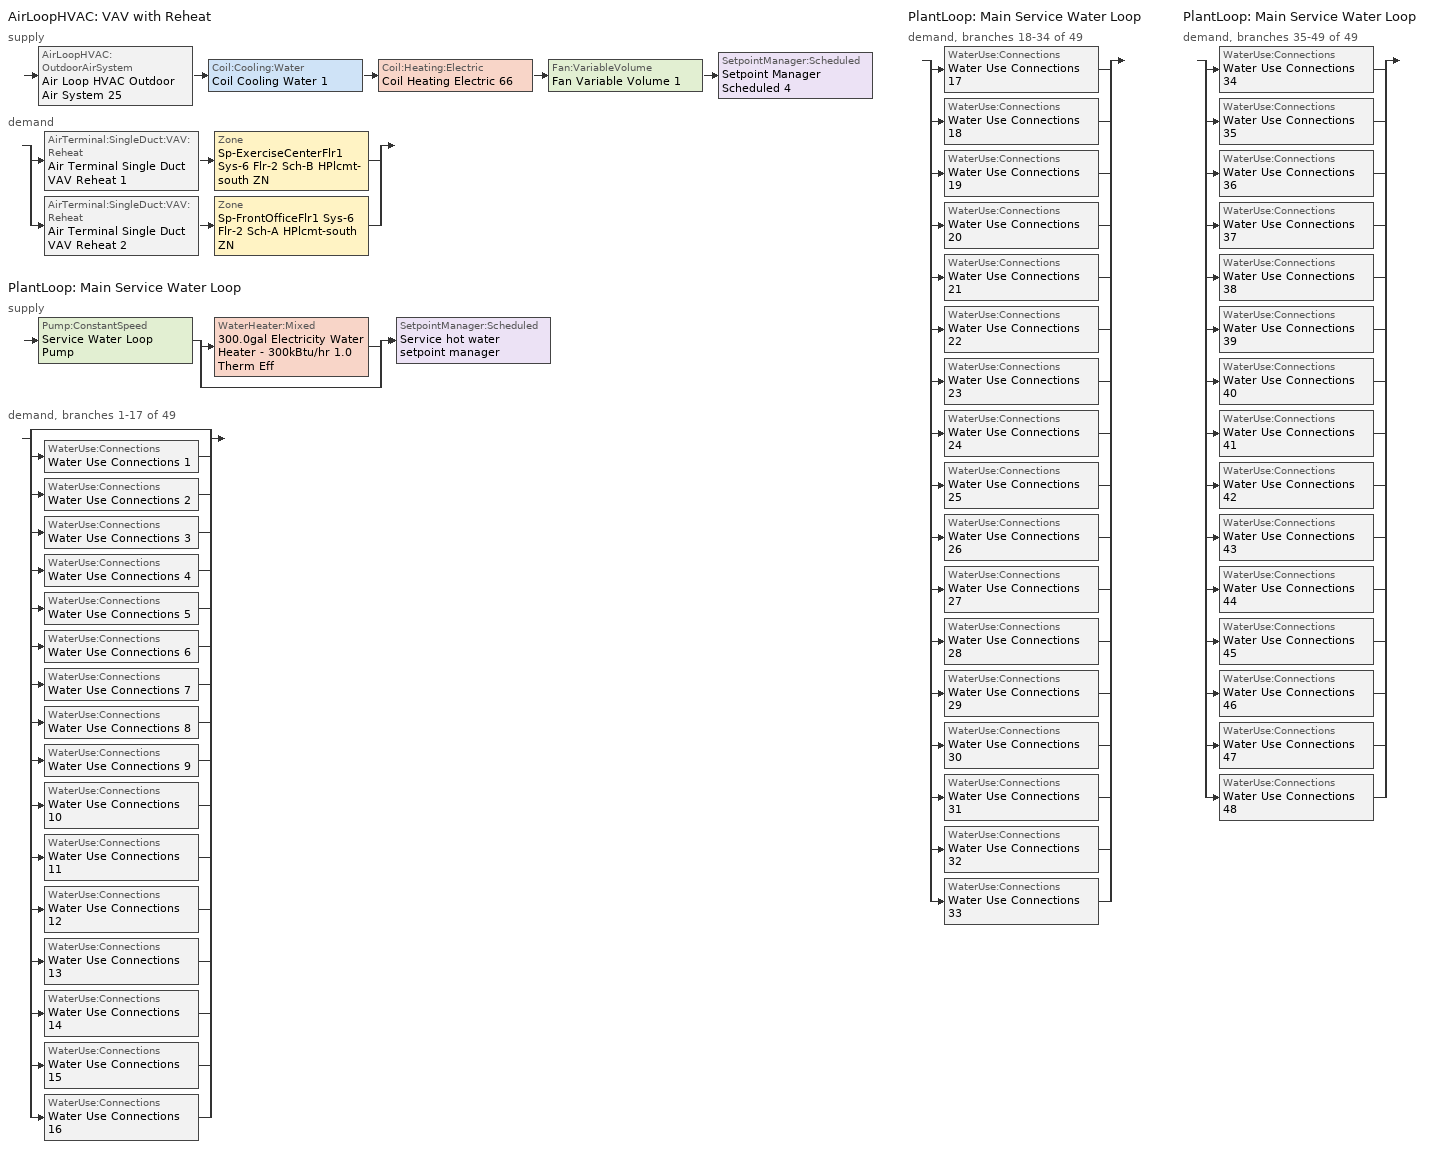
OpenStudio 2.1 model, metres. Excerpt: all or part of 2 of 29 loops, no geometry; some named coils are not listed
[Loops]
AirLoopHVAC 'VAV with Reheat'
 supply: AirLoopHVAC:OutdoorAirSystem 'Air Loop HVAC Outdoor Air System 25' > Coil:Cooling:Water 'Coil Cooling Water 1' > Coil:Heating:Electric 'Coil Heating Electric 66' > Fan:VariableVolume 'Fan Variable Volume 1' > SetpointManager:Scheduled 'Setpoint Manager Scheduled 4'
 demand: split
  | AirTerminal:SingleDuct:VAV:Reheat 'Air Terminal Single Duct VAV Reheat 1' > Zone 'Sp-ExerciseCenterFlr1 Sys-6 Flr-2 Sch-B HPlcmt-south ZN'
  | AirTerminal:SingleDuct:VAV:Reheat 'Air Terminal Single Duct VAV Reheat 2' > Zone 'Sp-FrontOfficeFlr1 Sys-6 Flr-2 Sch-A HPlcmt-south ZN'
PlantLoop 'Main Service Water Loop'
 supply: Pump:ConstantSpeed 'Service Water Loop Pump' > split
  | WaterHeater:Mixed '300.0gal Electricity Water Heater - 300kBtu/hr 1.0 Therm Eff'
  | bypass
  join > SetpointManager:Scheduled 'Service hot water setpoint manager'
 demand, branches 1-17 of 49: split
  | bypass
  | WaterUse:Connections 'Water Use Connections 1'
  | WaterUse:Connections 'Water Use Connections 2'
  | WaterUse:Connections 'Water Use Connections 3'
  | WaterUse:Connections 'Water Use Connections 4'
  | WaterUse:Connections 'Water Use Connections 5'
  | WaterUse:Connections 'Water Use Connections 6'
  | WaterUse:Connections 'Water Use Connections 7'
  | WaterUse:Connections 'Water Use Connections 8'
  | WaterUse:Connections 'Water Use Connections 9'
  | WaterUse:Connections 'Water Use Connections 10'
  | WaterUse:Connections 'Water Use Connections 11'
  | WaterUse:Connections 'Water Use Connections 12'
  | WaterUse:Connections 'Water Use Connections 13'
  | WaterUse:Connections 'Water Use Connections 14'
  | WaterUse:Connections 'Water Use Connections 15'
  | WaterUse:Connections 'Water Use Connections 16'
PlantLoop 'Main Service Water Loop'
 demand, branches 18-34 of 49: split
  | WaterUse:Connections 'Water Use Connections 17'
  | WaterUse:Connections 'Water Use Connections 18'
  | WaterUse:Connections 'Water Use Connections 19'
  | WaterUse:Connections 'Water Use Connections 20'
  | WaterUse:Connections 'Water Use Connections 21'
  | WaterUse:Connections 'Water Use Connections 22'
  | WaterUse:Connections 'Water Use Connections 23'
  | WaterUse:Connections 'Water Use Connections 24'
  | WaterUse:Connections 'Water Use Connections 25'
  | WaterUse:Connections 'Water Use Connections 26'
  | WaterUse:Connections 'Water Use Connections 27'
  | WaterUse:Connections 'Water Use Connections 28'
  | WaterUse:Connections 'Water Use Connections 29'
  | WaterUse:Connections 'Water Use Connections 30'
  | WaterUse:Connections 'Water Use Connections 31'
  | WaterUse:Connections 'Water Use Connections 32'
  | WaterUse:Connections 'Water Use Connections 33'
PlantLoop 'Main Service Water Loop'
 demand, branches 35-49 of 49: split
  | WaterUse:Connections 'Water Use Connections 34'
  | WaterUse:Connections 'Water Use Connections 35'
  | WaterUse:Connections 'Water Use Connections 36'
  | WaterUse:Connections 'Water Use Connections 37'
  | WaterUse:Connections 'Water Use Connections 38'
  | WaterUse:Connections 'Water Use Connections 39'
  | WaterUse:Connections 'Water Use Connections 40'
  | WaterUse:Connections 'Water Use Connections 41'
  | WaterUse:Connections 'Water Use Connections 42'
  | WaterUse:Connections 'Water Use Connections 43'
  | WaterUse:Connections 'Water Use Connections 44'
  | WaterUse:Connections 'Water Use Connections 45'
  | WaterUse:Connections 'Water Use Connections 46'
  | WaterUse:Connections 'Water Use Connections 47'
  | WaterUse:Connections 'Water Use Connections 48'
[Sizing:Zone] Zone Cooling Design Supply Air Temperature Input Method=SupplyAirTemperature; Zone Cooling Design Supply Air Temperature {C}=13; Zone Cooling Design Supply Air Temperature Difference {deltaC}=11.11; Zone Heating Design Supply Air Temperature Input Method=SupplyAirTemperature; Zone Heating Design Supply Air Temperature {C}=43; Zone Heating Design Supply Air Temperature Difference {deltaC}=11.11; Zone Cooling Design Supply Air Humidity Ratio {kg-H2O/kg-air}=0.0085; Zone Heating Design Supply Air Humidity Ratio {kg-H2O/kg-air}=0.008; Zone Heating Sizing Factor=1.3; Zone Cooling Sizing Factor=1.1; Cooling Design Air Flow Method=DesignDay; Heating Design Air Flow Method=DesignDay; Account for Dedicated Outdoor Air System=No; Dedicated Outdoor Air System Control Strategy=NeutralSupplyAir; Dedicated Outdoor Air Low Setpoint Temperature for Design {C}=autosize; Dedicated Outdoor Air High Setpoint Temperature for Design {C}=autosize
Sp-ExerciseCenterFlr1 Sys-6 Flr-2 Sch-B HPlcmt-south ZN; Sp-FrontOfficeFlr1 Sys-6 Flr-2 Sch-A HPlcmt-south ZN
[Zone equipment]
Sp-ExerciseCenterFlr1 Sys-6 Flr-2 Sch-B HPlcmt-south ZN: Air Terminal Single Duct VAV Reheat 1, Zone HVAC Baseboard Convective Water 66
Sp-FrontOfficeFlr1 Sys-6 Flr-2 Sch-A HPlcmt-south ZN: Air Terminal Single Duct VAV Reheat 2, Zone HVAC Baseboard Convective Water 67
[PlantLoop]
Main Service Water Loop: Maximum Loop Temperature {C}=60; Minimum Loop Temperature {C}=10; Plant Loop Volume {m3}=Autocalculate; Load Distribution Scheme=Optimal
[Sizing:Plant]
Main Service Water Loop: Loop Type=Heating; Design Loop Exit Temperature {C}=60; Loop Design Temperature Difference {deltaC}=5; Sizing Option=NonCoincident; Zone Timesteps in Averaging Window=1; Coincident Sizing Factor Mode=None
[AirLoopHVAC]
VAV with Reheat: Availability Schedule=VAV with Reheat Occ Sch; Availability Manager=Availability Manager Night Cycle 2; Design Supply Air Flow Rate {m3/s}=AutoSize
[Sizing:System]
VAV with Reheat: Type of Load to Size On=Sensible; Design Outdoor Air Flow Rate {m3/s}=Autosize; Minimum System Air Flow Ratio=0.3; Preheat Design Temperature {C}=7; Preheat Design Humidity Ratio {kg-H2O/kg-Air}=0.008; Precool Design Temperature {C}=13; Precool Design Humidity Ratio {kg-H2O/kg-Air}=0.008; Central Cooling Design Supply Air Temperature {C}=13; Central Heating Design Supply Air Temperature {C}=13.1; Sizing Option=NonCoincident; 100% Outdoor Air in Cooling=No; 100% Outdoor Air in Heating=No; Central Cooling Design Supply Air Humidity Ratio {kg-H2O/kg-Air}=0.0085; Central Heating Design Supply Air Humidity Ratio {kg-H2O/kg-Air}=0.008; Cooling Design Air Flow Method=DesignDay; Cooling Design Air Flow Rate {m3/s}=0; Heating Design Air Flow Method=DesignDay; Heating Design Air Flow Rate {m3/s}=0; System Outdoor Air Method=ZoneSum; Zone Maximum Outdoor Air Fraction=1; Cooling Supply Air Flow Rate Per Floor Area {m3/s-m2}=0.00996765; Cooling Fraction of Autosized Cooling Supply Air Flow Rate=1; Cooling Supply Air Flow Rate Per Unit Cooling Capacity {m3/s-W}=3.94755e-05; Heating Supply Air Flow Rate Per Floor Area {m3/s-m2}=0.00996765; Heating Fraction of Autosized Heating Supply Air Flow Rate=1; Heating Fraction of Autosized Cooling Supply Air Flow Rate=1; Heating Supply Air Flow Rate Per Unit Heating Capacity {m3/s-W}=3.15882e-05; Cooling Design Capacity Method=CoolingDesignCapacity; Cooling Design Capacity {W}=autosize; Cooling Design Capacity Per Floor Area {W/m2}=234.7; Fraction of Autosized Cooling Design Capacity=1; Heating Design Capacity Method=HeatingDesignCapacity; Heating Design Capacity {W}=autosize; Heating Design Capacity Per Floor Area {W/m2}=157; Fraction of Autosized Heating Design Capacity=1; Central Cooling Capacity Control Method=OnOff
[Controller:OutdoorAir]
Controller Outdoor Air 25: Minimum Outdoor Air Flow Rate {m3/s}=0; Maximum Outdoor Air Flow Rate {m3/s}=Autosize; Economizer Control Type=NoEconomizer; Economizer Control Action Type=ModulateFlow; Economizer Maximum Limit Dry-Bulb Temperature {C}=28; Economizer Maximum Limit Enthalpy {J/kg}=64000; Economizer Minimum Limit Dry-Bulb Temperature {C}=-100; Lockout Type=NoLockout; Minimum Limit Type=FixedMinimum; Minimum Outdoor Air Schedule=VAV with Reheat Occ Sch; Controller Mechanical Ventilation=Controller Mechanical Ventilation 25; High Humidity Control=No; Heat Recovery Bypass Control Type=BypassWhenWithinEconomizerLimits
[Controller:MechanicalVentilation]
Controller Mechanical Ventilation 25: Availability Schedule=Always On Discrete; System Outdoor Air Method=ZoneSum
[AirLoopHVAC:OutdoorAirSystem]
Air Loop HVAC Outdoor Air System 25: Controller=Controller Outdoor Air 25
[SetpointManager:Scheduled] Control Variable=Temperature
Name | Schedule
Setpoint Manager Scheduled 4 | Supply Air Temp
Service hot water setpoint manager | Service Water Loop Temp - 140F
[Coil:Heating:Electric] Availability Schedule=Always On Discrete
Coil Heating Electric 66; Coil Heating Electric 67; Coil Heating Electric 68
[Pump:ConstantSpeed]
Service Water Loop Pump: Rated Flow Rate {m3/s}=autosize; Rated Pump Head {Pa}=29891; Rated Power Consumption {W}=autosize; Motor Efficiency=0.7; Fraction of Motor Inefficiencies to Fluid Stream=0; Pump Control Type=Intermittent
[Fan:VariableVolume]
Fan Variable Volume 1: Availability Schedule=Always On Discrete; Fan Efficiency=0.549965; Pressure Rise {Pa}=1458.33; Maximum Flow Rate {m3/s}=Autosize; Fan Power Minimum Flow Rate Input Method=Fraction; Fan Power Minimum Flow Fraction=0.68; Fan Power Minimum Air Flow Rate {m3/s}=0; Motor Efficiency=0.8461; Motor In Airstream Fraction=1; Fan Power Coefficient 1=-2.4176; Fan Power Coefficient 2=9.5874; Fan Power Coefficient 3=-11.559; Fan Power Coefficient 4=5.4009; Fan Power Coefficient 5=0
[AirTerminal:SingleDuct:VAV:Reheat] Availability Schedule=Always On Discrete; Maximum Air Flow Rate {m3/s}=AutoSize; Zone Minimum Air Flow Input Method=Constant; Constant Minimum Air Flow Fraction=0.3; Maximum Hot Water or Steam Flow Rate {m3/s}=AutoSize; Minimum Hot Water or Steam Flow Rate {m3/s}=0; Convergence Tolerance=0.001; Damper Heating Action=Normal; Maximum Flow per Zone Floor Area During Reheat {m3/s-m2}=AutoSize; Maximum Flow Fraction During Reheat=AutoSize; Maximum Reheat Air Temperature {C}=43; Control For Outdoor Air=No
Name | Fixed Minimum Air Flow Rate {m3/s} | Reheat Coil
Air Terminal Single Duct VAV Reheat 1 | 0.0652179 | Coil Heating Electric 67
Air Terminal Single Duct VAV Reheat 2 | 0.260872 | Coil Heating Electric 68
[WaterHeater:Mixed]
300.0gal Electricity Water Heater - 300kBtu/hr 1.0 Therm Eff: Tank Volume {m3}=1.13562; Setpoint Temperature Schedule=Service Water Loop Temp - 140F; Deadband Temperature Difference {deltaC}=2; Maximum Temperature Limit {C}=82.2222; Heater Control Type=Cycle; Heater Maximum Capacity {W}=87921.3; Heater Fuel Type=Electricity; Heater Thermal Efficiency=1; Off Cycle Parasitic Fuel Consumption Rate {W}=19.9992; Off Cycle Parasitic Fuel Type=Electricity; Off Cycle Parasitic Heat Fraction to Tank=0.8; On Cycle Parasitic Fuel Consumption Rate {W}=19.9992; On Cycle Parasitic Fuel Type=Electricity; On Cycle Parasitic Heat Fraction to Tank=0; Ambient Temperature Indicator=Schedule; Ambient Temperature Schedule=Water Heater Ambient Temp Schedule - 70F; Off Cycle Loss Coefficient to Ambient Temperature {W/K}=4.71925; On Cycle Loss Coefficient to Ambient Temperature {W/K}=4.71925; Use Side Effectiveness=1; Source Side Effectiveness=1; Use Side Design Flow Rate {m3/s}=autosize; Source Side Design Flow Rate {m3/s}=autosize; Indirect Water Heating Recovery Time {hr}=1.5
[WaterUse:Connections]
Name | Water Use Equipment Name 1
Water Use Connections 1 | Employeeloungeflr1 Service Water Use 0.02gal/min
Water Use Connections 2 | Exercisecenterflr1 Service Water Use 0.05gal/min
Water Use Connections 3 | Frontloungeflr1 Service Water Use 0.04gal/min
Water Use Connections 4 | Frontofficeflr1 Service Water Use 0.05gal/min
Water Use Connections 5 | Frontstorageflr1 Service Water Use 0.0gal/min
Water Use Connections 6 | Frontstorageflr2 Service Water Use 0.0gal/min
Water Use Connections 7 | Frontstorageflr3 Service Water Use 0.0gal/min
Water Use Connections 8 | Frontstorageflr4 Service Water Use 0.0gal/min
Water Use Connections 9 | Laundryroomflr1 Service Water Use 0.03gal/min
Water Use Connections 10 | Rearstorageflr1 Service Water Use 0.01gal/min
Water Use Connections 11 | Rearstorageflr2 Service Water Use 0.01gal/min
Water Use Connections 12 | Rearstorageflr3 Service Water Use 0.01gal/min
Water Use Connections 13 | Rearstorageflr4 Service Water Use 0.01gal/min
Water Use Connections 14 | Guestroom101 Service Water Use 0.07gal/min
Water Use Connections 15 | Guestroom102 Service Water Use 0.07gal/min
Water Use Connections 16 | Guestroom103 Service Water Use 0.07gal/min
Water Use Connections 17 | Guestroom104 Service Water Use 0.07gal/min
Water Use Connections 18 | Guestroom105 Service Water Use 0.07gal/min
Water Use Connections 19 | Guestroom201 Service Water Use 0.07gal/min
Water Use Connections 20 | Guestroom202_205 Service Water Use 0.27gal/min
Water Use Connections 21 | Guestroom206_208 Service Water Use 0.22gal/min
Water Use Connections 22 | Guestroom209_212 Service Water Use 0.27gal/min
Water Use Connections 23 | Guestroom213 Service Water Use 0.07gal/min
Water Use Connections 24 | Guestroom214 Service Water Use 0.07gal/min
Water Use Connections 25 | Guestroom215_218 Service Water Use 0.27gal/min
Water Use Connections 26 | Guestroom219 Service Water Use 0.07gal/min
Water Use Connections 27 | Guestroom220_223 Service Water Use 0.27gal/min
Water Use Connections 28 | Guestroom224 Service Water Use 0.07gal/min
Water Use Connections 29 | Guestroom301 Service Water Use 0.07gal/min
Water Use Connections 30 | Guestroom302_305 Service Water Use 0.27gal/min
Water Use Connections 31 | Guestroom306_308 Service Water Use 0.22gal/min
Water Use Connections 32 | Guestroom309_312 Service Water Use 0.27gal/min
Water Use Connections 33 | Guestroom313 Service Water Use 0.07gal/min
Water Use Connections 34 | Guestroom314 Service Water Use 0.07gal/min
Water Use Connections 35 | Guestroom315_318 Service Water Use 0.27gal/min
Water Use Connections 36 | Guestroom319 Service Water Use 0.07gal/min
Water Use Connections 37 | Guestroom320_323 Service Water Use 0.27gal/min
Water Use Connections 38 | Guestroom324 Service Water Use 0.07gal/min
Water Use Connections 39 | Guestroom401 Service Water Use 0.07gal/min
Water Use Connections 40 | Guestroom402_405 Service Water Use 0.27gal/min
Water Use Connections 41 | Guestroom406_408 Service Water Use 0.22gal/min
Water Use Connections 42 | Guestroom409_412 Service Water Use 0.27gal/min
Water Use Connections 43 | Guestroom413 Service Water Use 0.07gal/min
Water Use Connections 44 | Guestroom414 Service Water Use 0.07gal/min
Water Use Connections 45 | Guestroom415_418 Service Water Use 0.27gal/min
Water Use Connections 46 | Guestroom419 Service Water Use 0.07gal/min
Water Use Connections 47 | Guestroom420_423 Service Water Use 0.27gal/min
Water Use Connections 48 | Guestroom424 Service Water Use 0.07gal/min
[WaterUse:Equipment:Definition]
Name | Peak Flow Rate {m3/s} | Target Temperature Schedule | Sensible Fraction Schedule | Latent Fraction Schedule
Employeeloungeflr1 Service Water Use Def 0.02gal/min | 1.05306e-06 | Schedule Ruleset 5 | Schedule Ruleset 3 | Schedule Ruleset 4
Exercisecenterflr1 Service Water Use Def 0.05gal/min | 3.15404e-06 | Schedule Ruleset 8 | Schedule Ruleset 6 | Schedule Ruleset 7
Frontloungeflr1 Service Water Use Def 0.04gal/min | 2.61999e-06 | Schedule Ruleset 11 | Schedule Ruleset 9 | Schedule Ruleset 10
Frontofficeflr1 Service Water Use Def 0.05gal/min | 3.15743e-06 | Schedule Ruleset 14 | Schedule Ruleset 12 | Schedule Ruleset 13
Frontstorageflr1 Service Water Use Def 0.0gal/min | 2.02531e-07 | Schedule Ruleset 17 | Schedule Ruleset 15 | Schedule Ruleset 16
Frontstorageflr2 Service Water Use Def 0.0gal/min | 2.02531e-07 | Schedule Ruleset 20 | Schedule Ruleset 18 | Schedule Ruleset 19
Frontstorageflr3 Service Water Use Def 0.0gal/min | 2.02531e-07 | Schedule Ruleset 23 | Schedule Ruleset 21 | Schedule Ruleset 22
Frontstorageflr4 Service Water Use Def 0.0gal/min | 2.02531e-07 | Schedule Ruleset 26 | Schedule Ruleset 24 | Schedule Ruleset 25
Laundryroomflr1 Service Water Use Def 0.03gal/min | 1.57974e-06 | Schedule Ruleset 29 | Schedule Ruleset 27 | Schedule Ruleset 28
Rearstorageflr1 Service Water Use Def 0.01gal/min | 3.24151e-07 | Schedule Ruleset 32 | Schedule Ruleset 30 | Schedule Ruleset 31
Rearstorageflr2 Service Water Use Def 0.01gal/min | 3.24151e-07 | Schedule Ruleset 35 | Schedule Ruleset 33 | Schedule Ruleset 34
Rearstorageflr3 Service Water Use Def 0.01gal/min | 3.24151e-07 | Schedule Ruleset 38 | Schedule Ruleset 36 | Schedule Ruleset 37
Rearstorageflr4 Service Water Use Def 0.01gal/min | 3.24151e-07 | Schedule Ruleset 41 | Schedule Ruleset 39 | Schedule Ruleset 40
Guestroom101 Service Water Use Def 0.07gal/min | 4.2109e-06 | Schedule Ruleset 44 | Schedule Ruleset 42 | Schedule Ruleset 43
Guestroom102 Service Water Use Def 0.07gal/min | 4.2109e-06 | Schedule Ruleset 47 | Schedule Ruleset 45 | Schedule Ruleset 46
Guestroom103 Service Water Use Def 0.07gal/min | 4.2109e-06 | Schedule Ruleset 50 | Schedule Ruleset 48 | Schedule Ruleset 49
Guestroom104 Service Water Use Def 0.07gal/min | 4.2106e-06 | Schedule Ruleset 53 | Schedule Ruleset 51 | Schedule Ruleset 52
Guestroom105 Service Water Use Def 0.07gal/min | 4.2106e-06 | Schedule Ruleset 56 | Schedule Ruleset 54 | Schedule Ruleset 55
Guestroom201 Service Water Use Def 0.07gal/min | 4.2109e-06 | Schedule Ruleset 59 | Schedule Ruleset 57 | Schedule Ruleset 58
Guestroom202_205 Service Water Use Def 0.27gal/min | 1.68436e-05 | Schedule Ruleset 62 | Schedule Ruleset 60 | Schedule Ruleset 61
Guestroom206_208 Service Water Use Def 0.22gal/min | 1.36044e-05 | Schedule Ruleset 65 | Schedule Ruleset 63 | Schedule Ruleset 64
Guestroom209_212 Service Water Use Def 0.27gal/min | 1.68436e-05 | Schedule Ruleset 68 | Schedule Ruleset 66 | Schedule Ruleset 67
Guestroom213 Service Water Use Def 0.07gal/min | 4.2109e-06 | Schedule Ruleset 71 | Schedule Ruleset 69 | Schedule Ruleset 70
Guestroom214 Service Water Use Def 0.07gal/min | 4.2106e-06 | Schedule Ruleset 74 | Schedule Ruleset 72 | Schedule Ruleset 73
Guestroom215_218 Service Water Use Def 0.27gal/min | 1.68424e-05 | Schedule Ruleset 77 | Schedule Ruleset 75 | Schedule Ruleset 76
Guestroom219 Service Water Use Def 0.07gal/min | 4.2106e-06 | Schedule Ruleset 80 | Schedule Ruleset 78 | Schedule Ruleset 79
Guestroom220_223 Service Water Use Def 0.27gal/min | 1.68424e-05 | Schedule Ruleset 83 | Schedule Ruleset 81 | Schedule Ruleset 82
Guestroom224 Service Water Use Def 0.07gal/min | 4.2106e-06 | Schedule Ruleset 86 | Schedule Ruleset 84 | Schedule Ruleset 85
Guestroom301 Service Water Use Def 0.07gal/min | 4.2109e-06 | Schedule Ruleset 89 | Schedule Ruleset 87 | Schedule Ruleset 88
Guestroom302_305 Service Water Use Def 0.27gal/min | 1.68436e-05 | Schedule Ruleset 92 | Schedule Ruleset 90 | Schedule Ruleset 91
Guestroom306_308 Service Water Use Def 0.22gal/min | 1.36044e-05 | Schedule Ruleset 95 | Schedule Ruleset 93 | Schedule Ruleset 94
Guestroom309_312 Service Water Use Def 0.27gal/min | 1.68436e-05 | Schedule Ruleset 98 | Schedule Ruleset 96 | Schedule Ruleset 97
Guestroom313 Service Water Use Def 0.07gal/min | 4.2109e-06 | Schedule Ruleset 101 | Schedule Ruleset 99 | Schedule Ruleset 100
Guestroom314 Service Water Use Def 0.07gal/min | 4.2106e-06 | Schedule Ruleset 104 | Schedule Ruleset 102 | Schedule Ruleset 103
Guestroom315_318 Service Water Use Def 0.27gal/min | 1.68424e-05 | Schedule Ruleset 107 | Schedule Ruleset 105 | Schedule Ruleset 106
Guestroom319 Service Water Use Def 0.07gal/min | 4.2106e-06 | Schedule Ruleset 110 | Schedule Ruleset 108 | Schedule Ruleset 109
Guestroom320_323 Service Water Use Def 0.27gal/min | 1.68424e-05 | Schedule Ruleset 113 | Schedule Ruleset 111 | Schedule Ruleset 112
Guestroom324 Service Water Use Def 0.07gal/min | 4.2106e-06 | Schedule Ruleset 116 | Schedule Ruleset 114 | Schedule Ruleset 115
Guestroom401 Service Water Use Def 0.07gal/min | 4.2109e-06 | Schedule Ruleset 119 | Schedule Ruleset 117 | Schedule Ruleset 118
Guestroom402_405 Service Water Use Def 0.27gal/min | 1.68436e-05 | Schedule Ruleset 122 | Schedule Ruleset 120 | Schedule Ruleset 121
Guestroom406_408 Service Water Use Def 0.22gal/min | 1.36044e-05 | Schedule Ruleset 125 | Schedule Ruleset 123 | Schedule Ruleset 124
Guestroom409_412 Service Water Use Def 0.27gal/min | 1.68436e-05 | Schedule Ruleset 128 | Schedule Ruleset 126 | Schedule Ruleset 127
Guestroom413 Service Water Use Def 0.07gal/min | 4.2109e-06 | Schedule Ruleset 131 | Schedule Ruleset 129 | Schedule Ruleset 130
Guestroom414 Service Water Use Def 0.07gal/min | 4.2106e-06 | Schedule Ruleset 134 | Schedule Ruleset 132 | Schedule Ruleset 133
Guestroom415_418 Service Water Use Def 0.27gal/min | 1.68424e-05 | Schedule Ruleset 137 | Schedule Ruleset 135 | Schedule Ruleset 136
Guestroom419 Service Water Use Def 0.07gal/min | 4.2106e-06 | Schedule Ruleset 140 | Schedule Ruleset 138 | Schedule Ruleset 139
Guestroom420_423 Service Water Use Def 0.27gal/min | 1.68424e-05 | Schedule Ruleset 143 | Schedule Ruleset 141 | Schedule Ruleset 142
Guestroom424 Service Water Use Def 0.07gal/min | 4.2106e-06 | Schedule Ruleset 146 | Schedule Ruleset 144 | Schedule Ruleset 145
[WaterUse:Equipment]
Name | Water Use Equipment Definition | Space | Flow Rate Fraction Schedule
Employeeloungeflr1 Service Water Use 0.02gal/min | Employeeloungeflr1 Service Water Use Def 0.02gal/min | EmployeeLoungeFlr1 | NECB-B-Service Water Heating
Exercisecenterflr1 Service Water Use 0.05gal/min | Exercisecenterflr1 Service Water Use Def 0.05gal/min | ExerciseCenterFlr1 | NECB-B-Service Water Heating
Frontloungeflr1 Service Water Use 0.04gal/min | Frontloungeflr1 Service Water Use Def 0.04gal/min | FrontLoungeFlr1 | NECB-H-Service Water Heating
Frontofficeflr1 Service Water Use 0.05gal/min | Frontofficeflr1 Service Water Use Def 0.05gal/min | FrontOfficeFlr1 | NECB-A-Service Water Heating
Frontstorageflr1 Service Water Use 0.0gal/min | Frontstorageflr1 Service Water Use Def 0.0gal/min | FrontStorageFlr1 | NECB-E-Service Water Heating
Frontstorageflr2 Service Water Use 0.0gal/min | Frontstorageflr2 Service Water Use Def 0.0gal/min | FrontStorageFlr2 | NECB-E-Service Water Heating
Frontstorageflr3 Service Water Use 0.0gal/min | Frontstorageflr3 Service Water Use Def 0.0gal/min | FrontStorageFlr3 | NECB-E-Service Water Heating
Frontstorageflr4 Service Water Use 0.0gal/min | Frontstorageflr4 Service Water Use Def 0.0gal/min | FrontStorageFlr4 | NECB-E-Service Water Heating
Laundryroomflr1 Service Water Use 0.03gal/min | Laundryroomflr1 Service Water Use Def 0.03gal/min | LaundryRoomFlr1 | NECB-E-Service Water Heating
Rearstorageflr1 Service Water Use 0.01gal/min | Rearstorageflr1 Service Water Use Def 0.01gal/min | RearStorageFlr1 | NECB-E-Service Water Heating
Rearstorageflr2 Service Water Use 0.01gal/min | Rearstorageflr2 Service Water Use Def 0.01gal/min | RearStorageFlr2 | NECB-E-Service Water Heating
Rearstorageflr3 Service Water Use 0.01gal/min | Rearstorageflr3 Service Water Use Def 0.01gal/min | RearStorageFlr3 | NECB-E-Service Water Heating
Rearstorageflr4 Service Water Use 0.01gal/min | Rearstorageflr4 Service Water Use Def 0.01gal/min | RearStorageFlr4 | NECB-E-Service Water Heating
Guestroom101 Service Water Use 0.07gal/min | Guestroom101 Service Water Use Def 0.07gal/min | GuestRoom101 | NECB-F-Service Water Heating
Guestroom102 Service Water Use 0.07gal/min | Guestroom102 Service Water Use Def 0.07gal/min | GuestRoom102 | NECB-F-Service Water Heating
Guestroom103 Service Water Use 0.07gal/min | Guestroom103 Service Water Use Def 0.07gal/min | GuestRoom103 | NECB-F-Service Water Heating
Guestroom104 Service Water Use 0.07gal/min | Guestroom104 Service Water Use Def 0.07gal/min | GuestRoom104 | NECB-F-Service Water Heating
Guestroom105 Service Water Use 0.07gal/min | Guestroom105 Service Water Use Def 0.07gal/min | GuestRoom105 | NECB-F-Service Water Heating
Guestroom201 Service Water Use 0.07gal/min | Guestroom201 Service Water Use Def 0.07gal/min | GuestRoom201 | NECB-F-Service Water Heating
Guestroom202_205 Service Water Use 0.27gal/min | Guestroom202_205 Service Water Use Def 0.27gal/min | GuestRoom202_205 | NECB-F-Service Water Heating
Guestroom206_208 Service Water Use 0.22gal/min | Guestroom206_208 Service Water Use Def 0.22gal/min | GuestRoom206_208 | NECB-F-Service Water Heating
Guestroom209_212 Service Water Use 0.27gal/min | Guestroom209_212 Service Water Use Def 0.27gal/min | GuestRoom209_212 | NECB-F-Service Water Heating
Guestroom213 Service Water Use 0.07gal/min | Guestroom213 Service Water Use Def 0.07gal/min | GuestRoom213 | NECB-F-Service Water Heating
Guestroom214 Service Water Use 0.07gal/min | Guestroom214 Service Water Use Def 0.07gal/min | GuestRoom214 | NECB-F-Service Water Heating
Guestroom215_218 Service Water Use 0.27gal/min | Guestroom215_218 Service Water Use Def 0.27gal/min | GuestRoom215_218 | NECB-F-Service Water Heating
Guestroom219 Service Water Use 0.07gal/min | Guestroom219 Service Water Use Def 0.07gal/min | GuestRoom219 | NECB-F-Service Water Heating
Guestroom220_223 Service Water Use 0.27gal/min | Guestroom220_223 Service Water Use Def 0.27gal/min | GuestRoom220_223 | NECB-F-Service Water Heating
Guestroom224 Service Water Use 0.07gal/min | Guestroom224 Service Water Use Def 0.07gal/min | GuestRoom224 | NECB-F-Service Water Heating
Guestroom301 Service Water Use 0.07gal/min | Guestroom301 Service Water Use Def 0.07gal/min | GuestRoom301 | NECB-F-Service Water Heating
Guestroom302_305 Service Water Use 0.27gal/min | Guestroom302_305 Service Water Use Def 0.27gal/min | GuestRoom302_305 | NECB-F-Service Water Heating
Guestroom306_308 Service Water Use 0.22gal/min | Guestroom306_308 Service Water Use Def 0.22gal/min | GuestRoom306_308 | NECB-F-Service Water Heating
Guestroom309_312 Service Water Use 0.27gal/min | Guestroom309_312 Service Water Use Def 0.27gal/min | GuestRoom309_312 | NECB-F-Service Water Heating
Guestroom313 Service Water Use 0.07gal/min | Guestroom313 Service Water Use Def 0.07gal/min | GuestRoom313 | NECB-F-Service Water Heating
Guestroom314 Service Water Use 0.07gal/min | Guestroom314 Service Water Use Def 0.07gal/min | GuestRoom314 | NECB-F-Service Water Heating
Guestroom315_318 Service Water Use 0.27gal/min | Guestroom315_318 Service Water Use Def 0.27gal/min | GuestRoom315_318 | NECB-F-Service Water Heating
Guestroom319 Service Water Use 0.07gal/min | Guestroom319 Service Water Use Def 0.07gal/min | GuestRoom319 | NECB-F-Service Water Heating
Guestroom320_323 Service Water Use 0.27gal/min | Guestroom320_323 Service Water Use Def 0.27gal/min | GuestRoom320_323 | NECB-F-Service Water Heating
Guestroom324 Service Water Use 0.07gal/min | Guestroom324 Service Water Use Def 0.07gal/min | GuestRoom324 | NECB-F-Service Water Heating
Guestroom401 Service Water Use 0.07gal/min | Guestroom401 Service Water Use Def 0.07gal/min | GuestRoom401 | NECB-F-Service Water Heating
Guestroom402_405 Service Water Use 0.27gal/min | Guestroom402_405 Service Water Use Def 0.27gal/min | GuestRoom402_405 | NECB-F-Service Water Heating
Guestroom406_408 Service Water Use 0.22gal/min | Guestroom406_408 Service Water Use Def 0.22gal/min | GuestRoom406_408 | NECB-F-Service Water Heating
Guestroom409_412 Service Water Use 0.27gal/min | Guestroom409_412 Service Water Use Def 0.27gal/min | GuestRoom409_412 | NECB-F-Service Water Heating
Guestroom413 Service Water Use 0.07gal/min | Guestroom413 Service Water Use Def 0.07gal/min | GuestRoom413 | NECB-F-Service Water Heating
Guestroom414 Service Water Use 0.07gal/min | Guestroom414 Service Water Use Def 0.07gal/min | GuestRoom414 | NECB-F-Service Water Heating
Guestroom415_418 Service Water Use 0.27gal/min | Guestroom415_418 Service Water Use Def 0.27gal/min | GuestRoom415_418 | NECB-F-Service Water Heating
Guestroom419 Service Water Use 0.07gal/min | Guestroom419 Service Water Use Def 0.07gal/min | GuestRoom419 | NECB-F-Service Water Heating
Guestroom420_423 Service Water Use 0.27gal/min | Guestroom420_423 Service Water Use Def 0.27gal/min | GuestRoom420_423 | NECB-F-Service Water Heating
Guestroom424 Service Water Use 0.07gal/min | Guestroom424 Service Water Use Def 0.07gal/min | GuestRoom424 | NECB-F-Service Water Heating
[AvailabilityManager:NightCycle]
Availability Manager Night Cycle 2: Control Type=CycleOnAny; Thermostat Tolerance {deltaC}=1; Cycling Run Time {s}=3600
[Schedule:Ruleset]
Supply Air Temp: Default Day Schedule=Supply Air Temp Default
Service Water Loop Temp - 140F: Default Day Schedule=Service Water Loop Temp - 140F Default
Water Heater Ambient Temp Schedule - 70F: Default Day Schedule=Water Heater Ambient Temp Schedule - 70F Default
Schedule Ruleset 3: Default Day Schedule=Schedule Day 8
Schedule Ruleset 4: Default Day Schedule=Schedule Day 9
Schedule Ruleset 5: Default Day Schedule=Schedule Day 10
NECB-B-Service Water Heating: Default Day Schedule=NECB-B-Service Water Heating Default
Schedule Ruleset 6: Default Day Schedule=Schedule Day 11
Schedule Ruleset 7: Default Day Schedule=Schedule Day 12
Schedule Ruleset 8: Default Day Schedule=Schedule Day 13
Schedule Ruleset 9: Default Day Schedule=Schedule Day 14
Schedule Ruleset 10: Default Day Schedule=Schedule Day 15
Schedule Ruleset 11: Default Day Schedule=Schedule Day 16
NECB-H-Service Water Heating: Default Day Schedule=NECB-H-Service Water Heating Default
Schedule Ruleset 12: Default Day Schedule=Schedule Day 17
Schedule Ruleset 13: Default Day Schedule=Schedule Day 18
Schedule Ruleset 14: Default Day Schedule=Schedule Day 19
NECB-A-Service Water Heating: Default Day Schedule=NECB-A-Service Water Heating Default
Schedule Ruleset 15: Default Day Schedule=Schedule Day 20
Schedule Ruleset 16: Default Day Schedule=Schedule Day 21
Schedule Ruleset 17: Default Day Schedule=Schedule Day 22
NECB-E-Service Water Heating: Default Day Schedule=NECB-E-Service Water Heating Default
Schedule Ruleset 18: Default Day Schedule=Schedule Day 23
Schedule Ruleset 19: Default Day Schedule=Schedule Day 24
Schedule Ruleset 20: Default Day Schedule=Schedule Day 25
Schedule Ruleset 21: Default Day Schedule=Schedule Day 26
Schedule Ruleset 22: Default Day Schedule=Schedule Day 27
Schedule Ruleset 23: Default Day Schedule=Schedule Day 28
Schedule Ruleset 24: Default Day Schedule=Schedule Day 29
Schedule Ruleset 25: Default Day Schedule=Schedule Day 30
Schedule Ruleset 26: Default Day Schedule=Schedule Day 31
Schedule Ruleset 27: Default Day Schedule=Schedule Day 32
Schedule Ruleset 28: Default Day Schedule=Schedule Day 33
Schedule Ruleset 29: Default Day Schedule=Schedule Day 34
Schedule Ruleset 30: Default Day Schedule=Schedule Day 35
Schedule Ruleset 31: Default Day Schedule=Schedule Day 36
Schedule Ruleset 32: Default Day Schedule=Schedule Day 37
Schedule Ruleset 33: Default Day Schedule=Schedule Day 38
Schedule Ruleset 34: Default Day Schedule=Schedule Day 39
Schedule Ruleset 35: Default Day Schedule=Schedule Day 40
Schedule Ruleset 36: Default Day Schedule=Schedule Day 41
Schedule Ruleset 37: Default Day Schedule=Schedule Day 42
Schedule Ruleset 38: Default Day Schedule=Schedule Day 43
Schedule Ruleset 39: Default Day Schedule=Schedule Day 44
Schedule Ruleset 40: Default Day Schedule=Schedule Day 45
Schedule Ruleset 41: Default Day Schedule=Schedule Day 46
Schedule Ruleset 42: Default Day Schedule=Schedule Day 47
Schedule Ruleset 43: Default Day Schedule=Schedule Day 48
Schedule Ruleset 44: Default Day Schedule=Schedule Day 49
NECB-F-Service Water Heating: Default Day Schedule=NECB-F-Service Water Heating Default
Schedule Ruleset 45: Default Day Schedule=Schedule Day 50
Schedule Ruleset 46: Default Day Schedule=Schedule Day 51
Schedule Ruleset 47: Default Day Schedule=Schedule Day 52
Schedule Ruleset 48: Default Day Schedule=Schedule Day 53
Schedule Ruleset 49: Default Day Schedule=Schedule Day 54
Schedule Ruleset 50: Default Day Schedule=Schedule Day 55
Schedule Ruleset 51: Default Day Schedule=Schedule Day 56
Schedule Ruleset 52: Default Day Schedule=Schedule Day 57
Schedule Ruleset 53: Default Day Schedule=Schedule Day 58
Schedule Ruleset 54: Default Day Schedule=Schedule Day 59
Schedule Ruleset 55: Default Day Schedule=Schedule Day 60
Schedule Ruleset 56: Default Day Schedule=Schedule Day 61
Schedule Ruleset 57: Default Day Schedule=Schedule Day 62
Schedule Ruleset 58: Default Day Schedule=Schedule Day 63
Schedule Ruleset 59: Default Day Schedule=Schedule Day 64
Schedule Ruleset 60: Default Day Schedule=Schedule Day 65
Schedule Ruleset 61: Default Day Schedule=Schedule Day 66
Schedule Ruleset 62: Default Day Schedule=Schedule Day 67
Schedule Ruleset 63: Default Day Schedule=Schedule Day 68
Schedule Ruleset 64: Default Day Schedule=Schedule Day 69
Schedule Ruleset 65: Default Day Schedule=Schedule Day 70
Schedule Ruleset 66: Default Day Schedule=Schedule Day 71
Schedule Ruleset 67: Default Day Schedule=Schedule Day 72
Schedule Ruleset 68: Default Day Schedule=Schedule Day 73
Schedule Ruleset 69: Default Day Schedule=Schedule Day 74
Schedule Ruleset 70: Default Day Schedule=Schedule Day 75
Schedule Ruleset 71: Default Day Schedule=Schedule Day 76
Schedule Ruleset 72: Default Day Schedule=Schedule Day 77
Schedule Ruleset 73: Default Day Schedule=Schedule Day 78
Schedule Ruleset 74: Default Day Schedule=Schedule Day 79
Schedule Ruleset 75: Default Day Schedule=Schedule Day 80
Schedule Ruleset 76: Default Day Schedule=Schedule Day 81
Schedule Ruleset 77: Default Day Schedule=Schedule Day 82
Schedule Ruleset 78: Default Day Schedule=Schedule Day 83
Schedule Ruleset 79: Default Day Schedule=Schedule Day 84
Schedule Ruleset 80: Default Day Schedule=Schedule Day 85
Schedule Ruleset 81: Default Day Schedule=Schedule Day 86
Schedule Ruleset 82: Default Day Schedule=Schedule Day 87
Schedule Ruleset 83: Default Day Schedule=Schedule Day 88
Schedule Ruleset 84: Default Day Schedule=Schedule Day 89
Schedule Ruleset 85: Default Day Schedule=Schedule Day 90
Schedule Ruleset 86: Default Day Schedule=Schedule Day 91
Schedule Ruleset 87: Default Day Schedule=Schedule Day 92
Schedule Ruleset 88: Default Day Schedule=Schedule Day 93
Schedule Ruleset 89: Default Day Schedule=Schedule Day 94
Schedule Ruleset 90: Default Day Schedule=Schedule Day 95
Schedule Ruleset 91: Default Day Schedule=Schedule Day 96
Schedule Ruleset 92: Default Day Schedule=Schedule Day 97
Schedule Ruleset 93: Default Day Schedule=Schedule Day 98
Schedule Ruleset 94: Default Day Schedule=Schedule Day 99
Schedule Ruleset 95: Default Day Schedule=Schedule Day 100
Schedule Ruleset 96: Default Day Schedule=Schedule Day 101
Schedule Ruleset 97: Default Day Schedule=Schedule Day 102
Schedule Ruleset 98: Default Day Schedule=Schedule Day 103
Schedule Ruleset 99: Default Day Schedule=Schedule Day 104
Schedule Ruleset 100: Default Day Schedule=Schedule Day 105
Schedule Ruleset 101: Default Day Schedule=Schedule Day 106
Schedule Ruleset 102: Default Day Schedule=Schedule Day 107
Schedule Ruleset 103: Default Day Schedule=Schedule Day 108
Schedule Ruleset 104: Default Day Schedule=Schedule Day 109
Schedule Ruleset 105: Default Day Schedule=Schedule Day 110
Schedule Ruleset 106: Default Day Schedule=Schedule Day 111
Schedule Ruleset 107: Default Day Schedule=Schedule Day 112
Schedule Ruleset 108: Default Day Schedule=Schedule Day 113
Schedule Ruleset 109: Default Day Schedule=Schedule Day 114
Schedule Ruleset 110: Default Day Schedule=Schedule Day 115
Schedule Ruleset 111: Default Day Schedule=Schedule Day 116
Schedule Ruleset 112: Default Day Schedule=Schedule Day 117
Schedule Ruleset 113: Default Day Schedule=Schedule Day 118
Schedule Ruleset 114: Default Day Schedule=Schedule Day 119
Schedule Ruleset 115: Default Day Schedule=Schedule Day 120
Schedule Ruleset 116: Default Day Schedule=Schedule Day 121
Schedule Ruleset 117: Default Day Schedule=Schedule Day 122
Schedule Ruleset 118: Default Day Schedule=Schedule Day 123
Schedule Ruleset 119: Default Day Schedule=Schedule Day 124
Schedule Ruleset 120: Default Day Schedule=Schedule Day 125
Schedule Ruleset 121: Default Day Schedule=Schedule Day 126
Schedule Ruleset 122: Default Day Schedule=Schedule Day 127
Schedule Ruleset 123: Default Day Schedule=Schedule Day 128
Schedule Ruleset 124: Default Day Schedule=Schedule Day 129
Schedule Ruleset 125: Default Day Schedule=Schedule Day 130
Schedule Ruleset 126: Default Day Schedule=Schedule Day 131
Schedule Ruleset 127: Default Day Schedule=Schedule Day 132
Schedule Ruleset 128: Default Day Schedule=Schedule Day 133
Schedule Ruleset 129: Default Day Schedule=Schedule Day 134
Schedule Ruleset 130: Default Day Schedule=Schedule Day 135
Schedule Ruleset 131: Default Day Schedule=Schedule Day 136
Schedule Ruleset 132: Default Day Schedule=Schedule Day 137
Schedule Ruleset 133: Default Day Schedule=Schedule Day 138
Schedule Ruleset 134: Default Day Schedule=Schedule Day 139
Schedule Ruleset 135: Default Day Schedule=Schedule Day 140
Schedule Ruleset 136: Default Day Schedule=Schedule Day 141
Schedule Ruleset 137: Default Day Schedule=Schedule Day 142
Schedule Ruleset 138: Default Day Schedule=Schedule Day 143
Schedule Ruleset 139: Default Day Schedule=Schedule Day 144
Schedule Ruleset 140: Default Day Schedule=Schedule Day 145
Schedule Ruleset 141: Default Day Schedule=Schedule Day 146
Schedule Ruleset 142: Default Day Schedule=Schedule Day 147
Schedule Ruleset 143: Default Day Schedule=Schedule Day 148
Schedule Ruleset 144: Default Day Schedule=Schedule Day 149
Schedule Ruleset 145: Default Day Schedule=Schedule Day 150
Schedule Ruleset 146: Default Day Schedule=Schedule Day 151
VAV with Reheat Occ Sch: Default Day Schedule=VAV with Reheat Occ Sch Default; Summer Design Day Schedule=VAV with Reheat Occ Sch Summer Design Day; Winter Design Day Schedule=VAV with Reheat Occ Sch Winter Design Day
[Schedule:Day]
Supply Air Temp Default: 24, 0, 13
Service Water Loop Temp - 140F Default; Schedule Day 10; Schedule Day 13; Schedule Day 16; Schedule Day 19; Schedule Day 22; Schedule Day 25; Schedule Day 28; Schedule Day 31; Schedule Day 34; Schedule Day 37; Schedule Day 40; Schedule Day 43; Schedule Day 46; Schedule Day 49; Schedule Day 52; Schedule Day 55; Schedule Day 58; Schedule Day 61; Schedule Day 64; Schedule Day 67; Schedule Day 70; Schedule Day 73; Schedule Day 76; Schedule Day 79; Schedule Day 82; Schedule Day 85; Schedule Day 88; Schedule Day 91; Schedule Day 94; Schedule Day 97; Schedule Day 100; Schedule Day 103; Schedule Day 106; Schedule Day 109; Schedule Day 112; Schedule Day 115; Schedule Day 118; Schedule Day 121; Schedule Day 124; Schedule Day 127; Schedule Day 130; Schedule Day 133; Schedule Day 136; Schedule Day 139; Schedule Day 142; Schedule Day 145; Schedule Day 148; Schedule Day 151: 24, 0, 60
Water Heater Ambient Temp Schedule - 70F Default: 24, 0, 21.1111
Schedule Day 8; Schedule Day 11; Schedule Day 14; Schedule Day 17; Schedule Day 20; Schedule Day 23; Schedule Day 26; Schedule Day 29; Schedule Day 32; Schedule Day 35; Schedule Day 38; Schedule Day 41; Schedule Day 44; Schedule Day 47; Schedule Day 50; Schedule Day 53; Schedule Day 56; Schedule Day 59; Schedule Day 62; Schedule Day 65; Schedule Day 68; Schedule Day 71; Schedule Day 74; Schedule Day 77; Schedule Day 80; Schedule Day 83; Schedule Day 86; Schedule Day 89; Schedule Day 92; Schedule Day 95; Schedule Day 98; Schedule Day 101; Schedule Day 104; Schedule Day 107; Schedule Day 110; Schedule Day 113; Schedule Day 116; Schedule Day 119; Schedule Day 122; Schedule Day 125; Schedule Day 128; Schedule Day 131; Schedule Day 134; Schedule Day 137; Schedule Day 140; Schedule Day 143; Schedule Day 146; Schedule Day 149: 24, 0, 0.2
Schedule Day 9; Schedule Day 12; Schedule Day 15; Schedule Day 18; NECB-A-Service Water Heating Sat Day; NECB-A-Service Water Heating Sun|Hol Day; Schedule Day 21; NECB-E-Service Water Heating Sun|Hol Day; Schedule Day 24; Schedule Day 27; Schedule Day 30; Schedule Day 33; Schedule Day 36; Schedule Day 39; Schedule Day 42; Schedule Day 45; Schedule Day 48; Schedule Day 51; Schedule Day 54; Schedule Day 57; Schedule Day 60; Schedule Day 63; Schedule Day 66; Schedule Day 69; Schedule Day 72; Schedule Day 75; Schedule Day 78; Schedule Day 81; Schedule Day 84; Schedule Day 87; Schedule Day 90; Schedule Day 93; Schedule Day 96; Schedule Day 99; Schedule Day 102; Schedule Day 105; Schedule Day 108; Schedule Day 111; Schedule Day 114; Schedule Day 117; Schedule Day 120; Schedule Day 123; Schedule Day 126; Schedule Day 129; Schedule Day 132; Schedule Day 135; Schedule Day 138; Schedule Day 141; Schedule Day 144; Schedule Day 147; Schedule Day 150: 24, 0, 0.05
NECB-B-Service Water Heating Default; NECB-B-Service Water Heating Default|Wkdy Day: 1, 0, 0.6, 2, 0, 0.5, 9, 0, 0.05, 11, 0, 0.7, 12, 0, 0.4, 13, 0, 0.5, 15, 0, 0.6, 16, 0, 0.4, 18, 0, 0.3, 19, 0, 0.4, 20, 0, 0.5, 22, 0, 0.8, 24, 0, 0.9
NECB-B-Service Water Heating Sat Day: 1, 0, 0.7, 2, 0, 0.6, 9, 0, 0.05, 11, 0, 0.7, 12, 0, 0.4, 13, 0, 0.5, 15, 0, 0.6, 16, 0, 0.4, 18, 0, 0.3, 19, 0, 0.4, 20, 0, 0.5, 22, 0, 0.8, 24, 0, 0.9
NECB-B-Service Water Heating Sun|Hol Day: 1, 0, 0.5, 2, 0, 0.6, 9, 0, 0.05, 11, 0, 0.7, 12, 0, 0.4, 13, 0, 0.5, 15, 0, 0.6, 16, 0, 0.4, 18, 0, 0.3, 19, 0, 0.4, 20, 0, 0.5, 22, 0, 0.8, 24, 0, 0.5
NECB-H-Service Water Heating Default; NECB-H-Service Water Heating Default|Wkdy Day; NECB-H-Service Water Heating Sat Day; NECB-H-Service Water Heating Sun|Hol Day: 24, 0, 0.9
NECB-A-Service Water Heating Default; NECB-A-Service Water Heating Default|Wkdy Day: 7, 0, 0.05, 8, 0, 0.1, 10, 0, 0.5, 16, 0, 0.9, 17, 0, 0.7, 18, 0, 0.5, 19, 0, 0.3, 22, 0, 0.2, 24, 0, 0.05
NECB-E-Service Water Heating Default; NECB-E-Service Water Heating Default|Wkdy Day: 8, 0, 0.05, 9, 0, 0.1, 10, 0, 0.4, 12, 0, 0.5, 13, 0, 0.7, 14, 0, 0.9, 15, 0, 0.8, 16, 0, 0.7, 17, 0, 0.8, 18, 0, 0.3, 24, 0, 0.05
NECB-E-Service Water Heating Sat Day: 10, 0, 0.05, 12, 0, 0.2, 13, 0, 0.4, 16, 0, 0.2, 24, 0, 0.05
NECB-F-Service Water Heating Default; NECB-F-Service Water Heating Default|Wkdy Day: 1, 0, 0.5, 2, 0, 0.3, 3, 0, 0.2, 5, 0, 0.1, 6, 0, 0.2, 7, 0, 0.4, 8, 0, 0.6, 9, 0, 0.9, 10, 0, 0.7, 12, 0, 0.5, 13, 0, 0.4, 14, 0, 0.5, 15, 0, 0.4, 19, 0, 0.3, 20, 0, 0.5, 24, 0, 0.7
NECB-F-Service Water Heating Sat Day: 1, 0, 0.5, 2, 0, 0.3, 3, 0, 0.2, 5, 0, 0.1, 6, 0, 0.2, 7, 0, 0.4, 8, 0, 0.5, 9, 0, 0.8, 10, 0, 0.6, 15, 0, 0.5, 16, 0, 0.4, 19, 0, 0.3, 20, 0, 0.5, 24, 0, 0.7
NECB-F-Service Water Heating Sun|Hol Day: 1, 0, 0.5, 2, 0, 0.3, 3, 0, 0.2, 5, 0, 0.1, 6, 0, 0.2, 8, 0, 0.4, 9, 0, 0.6, 10, 0, 0.9, 11, 0, 0.7, 14, 0, 0.5, 15, 0, 0.4, 19, 0, 0.3, 20, 0, 0.4, 24, 0, 0.6
VAV with Reheat Occ Sch Default; VAV with Reheat Occ Sch Winter Design Day; VAV with Reheat Occ Sch Summer Design Day: 24, 0, 1
VAV with Reheat Occ Sch Monday; VAV with Reheat Occ Sch Tuesday; VAV with Reheat Occ Sch Wednesday; VAV with Reheat Occ Sch Thursday; VAV with Reheat Occ Sch Friday: 8, 0, 0, 24, 0, 1
VAV with Reheat Occ Sch Saturday: 1, 0, 1, 11, 0, 0, 15, 0, 1, 18, 0, 0, 24, 0, 1
VAV with Reheat Occ Sch Sunday: 11, 0, 0, 15, 0, 1, 18, 0, 0, 22, 0, 1, 24, 0, 0
[Schedule:Rule] Date Specification Type=DateRange; Start Month=1; Start Day=1; End Month=12
Name | Schedule Ruleset | Rule Order | Day Schedule | Apply Monday | Apply Tuesday | Apply Wednesday | Apply Thursday | Apply Friday | End Day | Apply Saturday | Apply Sunday
Schedule Rule 92 | NECB-B-Service Water Heating | 2 | NECB-B-Service Water Heating Default|Wkdy Day | Yes | Yes | Yes | Yes | Yes | 31
Schedule Rule 93 | NECB-B-Service Water Heating | 1 | NECB-B-Service Water Heating Sat Day |  |  |  |  |  | 31 | Yes
Schedule Rule 94 | NECB-B-Service Water Heating | 0 | NECB-B-Service Water Heating Sun|Hol Day |  |  |  |  |  | 31 |  | Yes
Schedule Rule 95 | NECB-H-Service Water Heating | 2 | NECB-H-Service Water Heating Default|Wkdy Day | Yes | Yes | Yes | Yes | Yes | 31
Schedule Rule 96 | NECB-H-Service Water Heating | 1 | NECB-H-Service Water Heating Sat Day |  |  |  |  |  | 31 | Yes
Schedule Rule 97 | NECB-H-Service Water Heating | 0 | NECB-H-Service Water Heating Sun|Hol Day |  |  |  |  |  | 31 |  | Yes
Schedule Rule 98 | NECB-A-Service Water Heating | 2 | NECB-A-Service Water Heating Default|Wkdy Day | Yes | Yes | Yes | Yes | Yes | 31
Schedule Rule 99 | NECB-A-Service Water Heating | 1 | NECB-A-Service Water Heating Sat Day |  |  |  |  |  | 31 | Yes
Schedule Rule 100 | NECB-A-Service Water Heating | 0 | NECB-A-Service Water Heating Sun|Hol Day |  |  |  |  |  | 31 |  | Yes
Schedule Rule 101 | NECB-E-Service Water Heating | 2 | NECB-E-Service Water Heating Default|Wkdy Day | Yes | Yes | Yes | Yes | Yes | 31
Schedule Rule 102 | NECB-E-Service Water Heating | 1 | NECB-E-Service Water Heating Sat Day |  |  |  |  |  | 31 | Yes
Schedule Rule 103 | NECB-E-Service Water Heating | 0 | NECB-E-Service Water Heating Sun|Hol Day |  |  |  |  |  | 31 |  | Yes
Schedule Rule 104 | NECB-F-Service Water Heating | 2 | NECB-F-Service Water Heating Default|Wkdy Day | Yes | Yes | Yes | Yes | Yes | 31
Schedule Rule 105 | NECB-F-Service Water Heating | 1 | NECB-F-Service Water Heating Sat Day |  |  |  |  |  | 31 | Yes
Schedule Rule 106 | NECB-F-Service Water Heating | 0 | NECB-F-Service Water Heating Sun|Hol Day |  |  |  |  |  | 31 |  | Yes
VAV with Reheat Occ Sch Monday Rule | VAV with Reheat Occ Sch | 6 | VAV with Reheat Occ Sch Monday | Yes |  |  |  |  | 25
VAV with Reheat Occ Sch Tuesday Rule | VAV with Reheat Occ Sch | 5 | VAV with Reheat Occ Sch Tuesday |  | Yes |  |  |  | 26
VAV with Reheat Occ Sch Wednesday Rule | VAV with Reheat Occ Sch | 4 | VAV with Reheat Occ Sch Wednesday |  |  | Yes |  |  | 27
VAV with Reheat Occ Sch Thursday Rule | VAV with Reheat Occ Sch | 3 | VAV with Reheat Occ Sch Thursday |  |  |  | Yes |  | 28
VAV with Reheat Occ Sch Friday Rule | VAV with Reheat Occ Sch | 2 | VAV with Reheat Occ Sch Friday |  |  |  |  | Yes | 29
VAV with Reheat Occ Sch Saturday Rule | VAV with Reheat Occ Sch | 1 | VAV with Reheat Occ Sch Saturday |  |  |  |  |  | 30 | Yes
VAV with Reheat Occ Sch Sunday Rule | VAV with Reheat Occ Sch | 0 | VAV with Reheat Occ Sch Sunday |  |  |  |  |  | 31 |  | Yes
[Schedule:Constant]
Always On Discrete: Value=1
